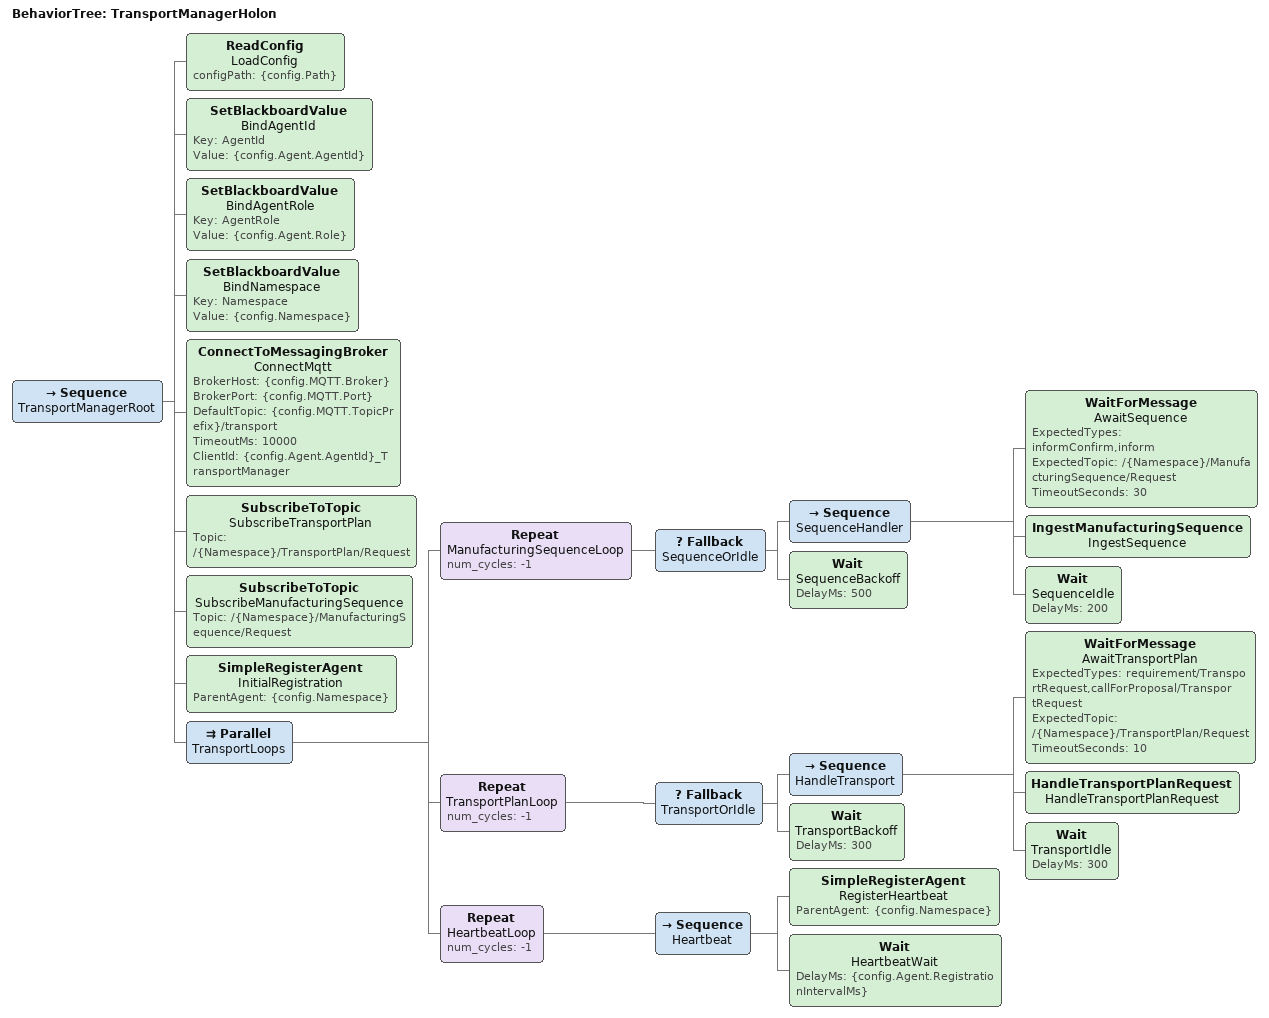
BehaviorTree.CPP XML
<?xml version="1.0" encoding="UTF-8"?>
<root BTCPP_format="4" main_tree_to_execute="TransportManagerHolon">
  <BehaviorTree ID="TransportManagerHolon">
    <Sequence name="TransportManagerRoot">
      <ReadConfig name="LoadConfig" configPath="{config.Path}" />
      <SetBlackboardValue name="BindAgentId" Key="AgentId" Value="{config.Agent.AgentId}" />
      <SetBlackboardValue name="BindAgentRole" Key="AgentRole" Value="{config.Agent.Role}" />
      <SetBlackboardValue name="BindNamespace" Key="Namespace" Value="{config.Namespace}" />

      <ConnectToMessagingBroker
        name="ConnectMqtt"
        BrokerHost="{config.MQTT.Broker}"
        BrokerPort="{config.MQTT.Port}"
        DefaultTopic="{config.MQTT.TopicPrefix}/transport"
        TimeoutMs="10000"
        ClientId="{config.Agent.AgentId}_TransportManager" />

      <SubscribeToTopic name="SubscribeTransportPlan" Topic="/{Namespace}/TransportPlan/Request" />
      <SubscribeToTopic name="SubscribeManufacturingSequence" Topic="/{Namespace}/ManufacturingSequence/Request" />

      <SimpleRegisterAgent name="InitialRegistration" ParentAgent="{config.Namespace}" />

      <Parallel name="TransportLoops">
        <Repeat name="ManufacturingSequenceLoop" num_cycles="-1">
          <Fallback name="SequenceOrIdle">
            <Sequence name="SequenceHandler">
              <WaitForMessage name="AwaitSequence" ExpectedTypes="informConfirm,inform" ExpectedTopic="/{Namespace}/ManufacturingSequence/Request" TimeoutSeconds="30" />
              <IngestManufacturingSequence name="IngestSequence" />
              <Wait name="SequenceIdle" DelayMs="200" />
            </Sequence>
            <Wait name="SequenceBackoff" DelayMs="500" />
          </Fallback>
        </Repeat>

        <Repeat name="TransportPlanLoop" num_cycles="-1">
          <Fallback name="TransportOrIdle">
            <Sequence name="HandleTransport">
              <WaitForMessage name="AwaitTransportPlan"
                              ExpectedTypes="requirement/TransportRequest,callForProposal/TransportRequest"
                              ExpectedTopic="/{Namespace}/TransportPlan/Request"
                              TimeoutSeconds="10" />
              <HandleTransportPlanRequest name="HandleTransportPlanRequest" />
              <Wait name="TransportIdle" DelayMs="300" />
            </Sequence>
            <Wait name="TransportBackoff" DelayMs="300" />
          </Fallback>
        </Repeat>

        <Repeat name="HeartbeatLoop" num_cycles="-1">
          <Sequence name="Heartbeat">
            <SimpleRegisterAgent name="RegisterHeartbeat" ParentAgent="{config.Namespace}" />
            <Wait name="HeartbeatWait" DelayMs="{config.Agent.RegistrationIntervalMs}" />
          </Sequence>
        </Repeat>
      </Parallel>
    </Sequence>
  </BehaviorTree>

</root>
